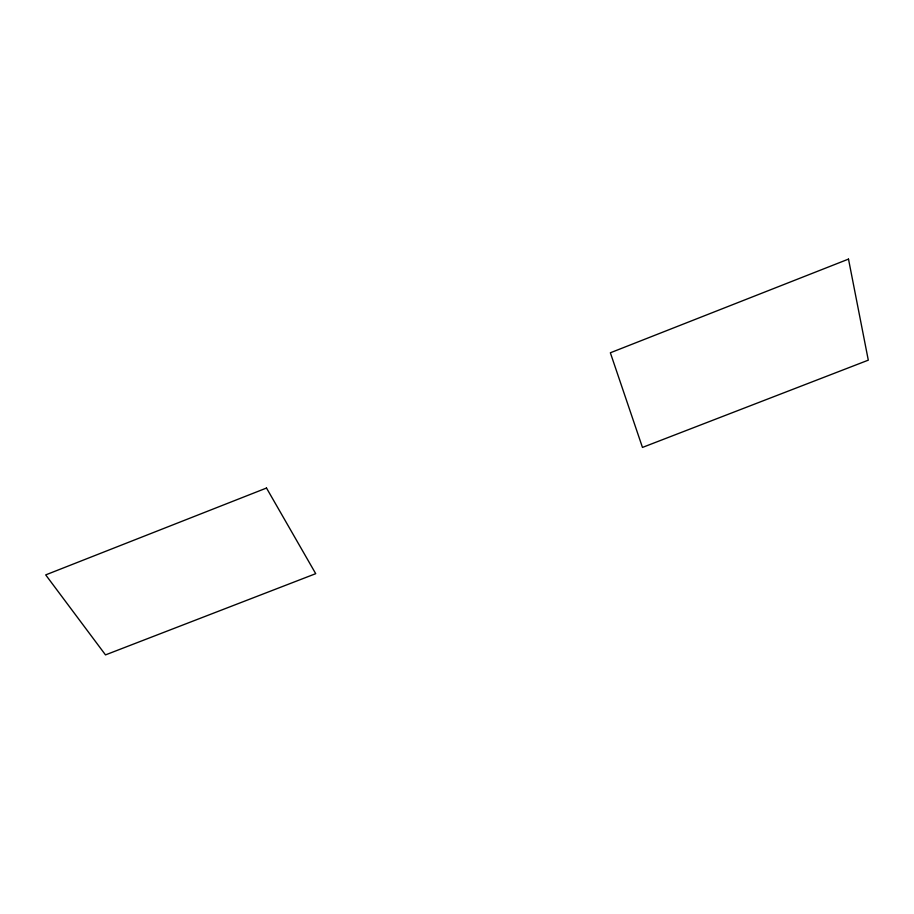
<?xml version="1.0" encoding="UTF-8"?>
<svg xmlns="http://www.w3.org/2000/svg" width="914" height="914" viewBox="0 0 914 914"><rect width="100%" height="100%" fill="white"/><g stroke="black" fill="none" stroke-linecap="round" stroke-linejoin="round"><path stroke-width="1.37" d="M266.5 488.042L45.7 574.895L105.498 654.892L315.718 573.672L266.5 488.042M848.5 259.108L610.358 352.781L642.462 447.426L868.3 360.162L848.5 259.108"/></g></svg>
